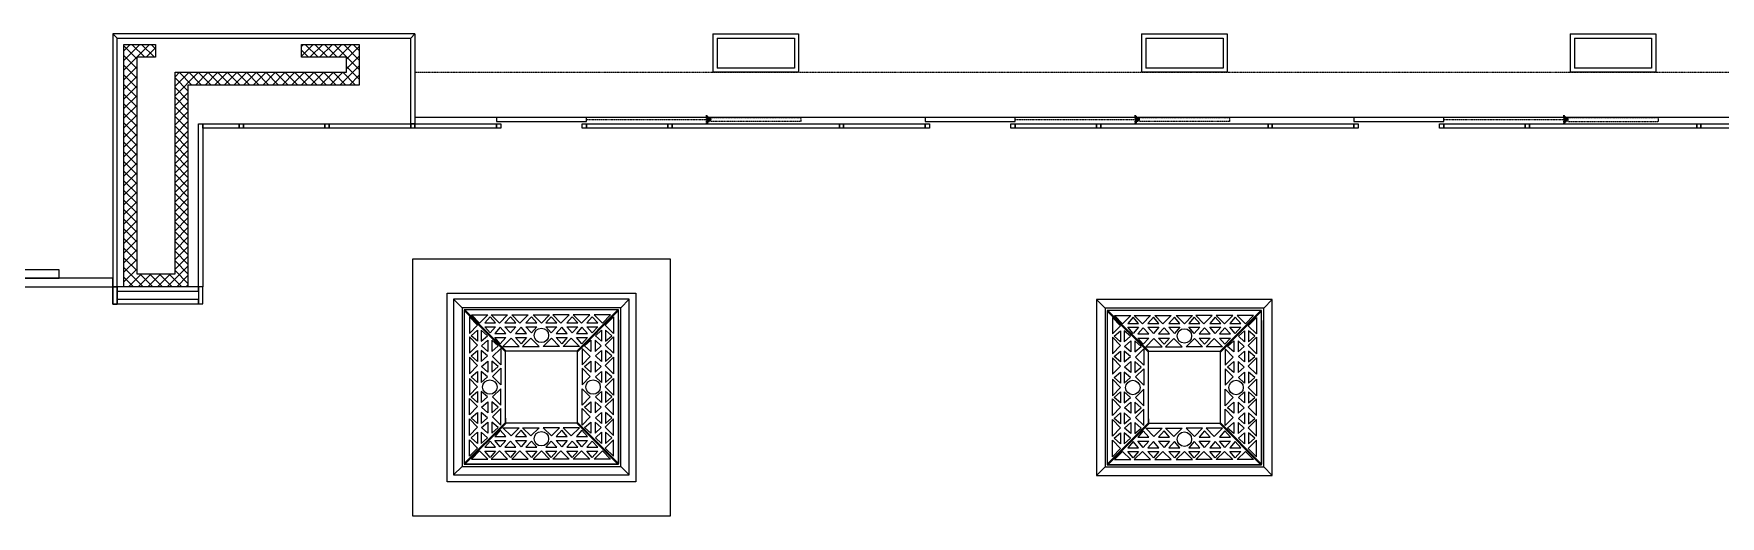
# Model space of a CAD drawing. Header units: inches. Extents: x 13084 to 220150, y 6494 to 167180.
# Drawn here: x 89693 to 109365, y 111305 to 116930 of the extents above; entities that cross this region are included whole.
import ezdxf

# ---------------------------------------------------------------- set-up
doc = ezdxf.new("R2010")
doc.units = ezdxf.units.IN
doc.header["$MEASUREMENT"] = 0
doc.linetypes.add('Ground Floor$0$HIDDEN', pattern=[0.375, 0.25, -0.125])
for name, color, linetype, lineweight in [('Ground Floor$0$A-G250-G-Walls-Art-Structure', 7, 'Continuous', 15), ('Ground Floor$0$A-G250-G-Walls-Low-Level', 8, 'Continuous', 15), ('Ground Floor$0$A-G250-M-Walls-Blockwork', 7, 'Continuous', 25), ('Ground Floor$0$A-G252-H-Internal-Walls', 251, 'Continuous', 9), ('Ground Floor$0$A-G312-M-Wall-Cladding-Panel', 7, 'Continuous', 9), ('Ground Floor$0$A-G322-Door-Sliding', 251, 'Ground Floor$0$HIDDEN', 15), ('Ground Floor$0$A-G322-M-Door', 251, 'Continuous', 15)]:
    doc.layers.add(name, color=color, linetype=linetype, lineweight=lineweight)

# ---------------------------------------------------------------- blocks, each defined once
blk = doc.blocks.new('Ground Floor$0$d67')
at = {"layer": 'Ground Floor$0$A-G322-M-Door'}
for points in [[(54000, -63575), (54000, -63675), (55300, -63675), (55300, -63575), (54000, -63575)], [(54625, -63675), (54625, -63775), (55925, -63775), (55925, -63675), (54625, -63675)]]:
    blk.add_lwpolyline(points, dxfattribs=at)
at = {"layer": 'Ground Floor$0$A-G322-M-Door', "elevation": 0}
for points in [[(58375, -63675), (58375, -63775), (57075, -63775), (57075, -63675), (58375, -63675)], [(59000, -63575), (59000, -63675), (57700, -63675), (57700, -63575), (59000, -63575)]]:
    blk.add_lwpolyline(points, dxfattribs=at)
blk = doc.blocks.new('Ground Floor$0$Planter 1')
for p, q in [((100, 1950), (0, 2050)), ((1950, 1950), (2050, 2050)), ((1917, 1925), (133, 1925)), ((133, 1925), (613, 1445)), ((1437, 1445), (1917, 1925)), ((1925, 242), (1925, 1917)), ((605, 613), (605, 1437)), ((1437, 1445), (613, 1445)), ((605, 613), (125, 133)), ((133, 125), (613, 605)), ((605, 661), (605, 613)), ((1437, 605), (613, 605)), ((1437, 605), (1917, 125)), ((100, 100), (0, 0)), ((1917, 125), (133, 125)), ((1950, 100), (2050, 0))]:
    blk.add_line(p, q)
for points in [[(2050, 2050), (0, 2050), (0, 0), (2050, 0)], [(1950, 1950), (100, 1950), (100, 100), (1950, 100)], [(1925, 1925), (125, 1925), (125, 125), (1925, 125)], [(491, 1772), (427, 1845), (363, 1772)], [(727, 1772), (663, 1845), (599, 1772)], [(972, 1772), (908, 1845), (844, 1772)], [(1204, 1772), (1140, 1845), (1076, 1772)], [(1449, 1772), (1384, 1845), (1320, 1772)], [(1682, 1772), (1617, 1845), (1553, 1772)], [(278, 1559), (205, 1623), (278, 1687)], [(323, 1559), (395, 1623), (323, 1687)], [(491, 1727), (427, 1655), (363, 1727)], [(609, 1650), (545, 1723), (480, 1650)], [(609, 1602), (545, 1529), (480, 1602)], [(727, 1727), (663, 1655), (599, 1727)], [(851, 1650), (787, 1723), (723, 1650)], [(851, 1602), (787, 1529), (723, 1602)], [(972, 1727), (908, 1655), (844, 1727)], [(1204, 1727), (1140, 1655), (1076, 1727)], [(1325, 1650), (1261, 1723), (1197, 1650)], [(1325, 1602), (1261, 1529), (1197, 1602)], [(1449, 1727), (1384, 1655), (1320, 1727)], [(1561, 1650), (1497, 1723), (1433, 1650)], [(1561, 1602), (1497, 1529), (1433, 1602)], [(1682, 1727), (1617, 1655), (1553, 1727)], [(1727, 1559), (1655, 1623), (1727, 1687)], [(1772, 1559), (1845, 1623), (1772, 1687)], [(278, 1323), (205, 1387), (278, 1451)], [(323, 1323), (395, 1387), (323, 1451)], [(400, 1441), (327, 1505), (400, 1570)], [(448, 1441), (521, 1505), (448, 1570)], [(1602, 1441), (1529, 1505), (1602, 1570)], [(1650, 1441), (1723, 1505), (1650, 1570)], [(1727, 1323), (1655, 1387), (1727, 1451)], [(1772, 1323), (1845, 1387), (1772, 1451)], [(278, 1078), (205, 1142), (278, 1206)], [(323, 1078), (395, 1142), (323, 1206)], [(400, 1199), (327, 1263), (400, 1327)], [(448, 1199), (521, 1263), (448, 1327)], [(1602, 1199), (1529, 1263), (1602, 1327)], [(1650, 1199), (1723, 1263), (1650, 1327)], [(1727, 1078), (1655, 1142), (1727, 1206)], [(1772, 1078), (1845, 1142), (1772, 1206)], [(278, 846), (205, 910), (278, 974)], [(323, 846), (395, 910), (323, 974)], [(400, 725), (327, 789), (400, 853)], [(448, 725), (521, 789), (448, 853)], [(1602, 725), (1529, 789), (1602, 853)], [(1650, 725), (1723, 789), (1650, 853)], [(1727, 846), (1655, 910), (1727, 974)], [(1772, 846), (1845, 910), (1772, 974)], [(278, 601), (205, 666), (278, 730)], [(323, 601), (395, 666), (323, 730)], [(400, 489), (327, 553), (400, 617)], [(448, 489), (521, 553), (448, 617)], [(1602, 489), (1529, 553), (1602, 617)], [(1650, 489), (1723, 553), (1650, 617)], [(1727, 601), (1655, 666), (1727, 730)], [(1772, 601), (1845, 666), (1772, 730)], [(278, 368), (205, 433), (278, 497)], [(323, 368), (395, 433), (323, 497)], [(491, 323), (427, 395), (363, 323)], [(609, 448), (545, 521), (480, 448)], [(609, 400), (545, 327), (480, 400)], [(727, 323), (663, 395), (599, 323)], [(851, 448), (787, 521), (723, 448)], [(851, 400), (787, 327), (723, 400)], [(972, 323), (908, 395), (844, 323)], [(1204, 323), (1140, 395), (1076, 323)], [(1325, 448), (1261, 521), (1197, 448)], [(1325, 400), (1261, 327), (1197, 400)], [(1449, 323), (1384, 395), (1320, 323)], [(1561, 448), (1497, 521), (1433, 448)], [(1561, 400), (1497, 327), (1433, 400)], [(1682, 323), (1617, 395), (1553, 323)], [(1727, 368), (1655, 433), (1727, 497)], [(1772, 368), (1845, 433), (1772, 497)], [(491, 278), (427, 205), (363, 278)], [(727, 278), (663, 205), (599, 278)], [(972, 278), (908, 205), (844, 278)], [(1204, 278), (1140, 205), (1076, 278)], [(1449, 278), (1384, 205), (1320, 278)], [(1682, 278), (1617, 205), (1553, 278)], [(1832, 185), (1640, 185), (1736, 281)]]:
    blk.add_lwpolyline(points, close=True)
for points in [[(605, 1389), (605, 1437), (125, 1917)], [(185, 1842), (185, 1650), (281, 1746), (185, 1842)], [(208, 1865), (400, 1865), (304, 1769), (208, 1865)], [(439, 1865), (631, 1865), (535, 1769), (439, 1865)], [(678, 1865), (870, 1865), (774, 1769), (678, 1865)], [(927, 1865), (1120, 1865), (1024, 1769), (927, 1865)], [(1157, 1865), (1253, 1769), (1349, 1865), (1157, 1865)], [(1397, 1865), (1493, 1769), (1590, 1865), (1397, 1865)], [(1925, 1808), (1925, 133), (1445, 613), (1445, 1437), (1925, 1917)], [(1640, 1865), (1736, 1769), (1832, 1865), (1640, 1865)], [(1865, 1842), (1865, 1650), (1769, 1746), (1865, 1842)], [(185, 1611), (185, 1419), (281, 1515), (185, 1611)], [(574, 1499), (766, 1499), (670, 1595), (574, 1499)], [(998, 1499), (902, 1595), (806, 1499), (998, 1499)], [(1237, 1499), (1045, 1499), (1141, 1595), (1237, 1499)], [(1469, 1499), (1277, 1499), (1373, 1595), (1469, 1499)], [(1865, 1611), (1865, 1419), (1769, 1515), (1865, 1611)], [(551, 1284), (455, 1380), (551, 1476), (551, 1284)], [(1499, 1284), (1595, 1380), (1499, 1476), (1499, 1284)], [(185, 1372), (185, 1180), (281, 1276), (185, 1372)], [(551, 1052), (455, 1148), (551, 1244), (551, 1052)], [(1499, 1052), (1595, 1148), (1499, 1244), (1499, 1052)], [(1865, 1372), (1865, 1180), (1769, 1276), (1865, 1372)], [(185, 1123), (185, 930), (281, 1026), (185, 1123)], [(551, 813), (551, 1005), (455, 909), (551, 813)], [(1499, 813), (1499, 1005), (1595, 909), (1499, 813)], [(1865, 1123), (1865, 930), (1769, 1026), (1865, 1123)], [(185, 893), (281, 797), (185, 701), (185, 893)], [(1865, 893), (1769, 797), (1865, 701), (1865, 893)], [(185, 653), (281, 557), (185, 460), (185, 653)], [(551, 581), (551, 773), (455, 677), (551, 581)], [(1499, 581), (1499, 773), (1595, 677), (1499, 581)], [(1865, 653), (1769, 557), (1865, 460), (1865, 653)], [(185, 410), (281, 314), (185, 218), (185, 410)], [(574, 551), (766, 551), (670, 455), (574, 551)], [(998, 551), (902, 455), (806, 551), (998, 551)], [(1237, 551), (1045, 551), (1141, 455), (1237, 551)], [(1469, 551), (1277, 551), (1373, 455), (1469, 551)], [(1865, 218), (1865, 410), (1769, 314), (1865, 218)], [(208, 185), (400, 185), (304, 281), (208, 185)], [(439, 185), (631, 185), (535, 281), (439, 185)], [(678, 185), (870, 185), (774, 281), (678, 185)], [(927, 185), (1120, 185), (1024, 281), (927, 185)], [(1157, 185), (1253, 281), (1349, 185), (1157, 185)], [(1397, 185), (1493, 281), (1590, 185), (1397, 185)]]:
    blk.add_lwpolyline(points)
for centre in [(1025, 1627), (423, 1025), (1627, 1025), (1025, 423)]:
    blk.add_circle(centre, 84.3)

msp = doc.modelspace()

# ---------------------------------------------------------------- hatches: boundary and pattern name
at = {"layer": 'Ground Floor$0$A-G252-H-Internal-Walls'}
h = msp.add_hatch(dxfattribs=at)
h.set_pattern_fill('ANSI37', color=256, scale=25, style=0)
h.set_pattern_definition([(45, (31615.24, 164129.57), (-56.1266, 56.1266), []), (135, (31615.24, 164129.57), (-56.1266, -56.1266), [])])
h.paths.add_polyline_path([(93490, 116805), (93115, 116805), (93115, 116655), (93340, 116655), (93340, 116630), (93490, 116630)])
h.paths.add_polyline_path([(93490, 116630), (93340, 116630), (93340, 116480), (93115, 116480), (93115, 116330), (93490, 116330)])
h.paths.add_polyline_path([(93115, 116805), (92815, 116805), (92815, 116655), (93115, 116655)])
h.paths.add_polyline_path([(93115, 116480), (91341, 116480), (91341, 114130), (90894, 114130), (90894, 116630), (90865, 116630), (90865, 113980), (91491, 113980), (91491, 116330), (93115, 116330)])
h.paths.add_polyline_path([(91115, 116805), (90865, 116805), (90865, 116630), (90894, 116630), (90894, 116655), (91115, 116655)])
h.paths.add_polyline_path([(90865, 116805), (90744, 116805), (90744, 116630), (90865, 116630)])
h.paths.add_polyline_path([(90865, 116630), (90744, 116630), (90744, 113980), (90865, 113980)])
at = {"layer": 'Ground Floor$0$A-G322-Door-Sliding', "ltscale": 0.5}
for points in [[(97540, 115979), (97590, 115929), (97540, 115879)], [(102540, 115879), (102590, 115930), (102540, 115979)], [(107540, 115879), (107590, 115929), (107540, 115979)]]:
    msp.add_hatch(color=256, dxfattribs=at).paths.add_polyline_path(points)

# ---------------------------------------------------------------- linework, layer by layer
at = {"layer": 'Ground Floor$0$A-G250-G-Walls-Art-Structure'}
for p, q in [((97615, 116930, 0), (98615, 116930, 0)), ((97615, 116930, 0), (97615, 116480, 0)), ((97665, 116880, 0), (98565, 116880, 0)), ((97665, 116880, 0), (97665, 116530, 0)), ((98565, 116880, 0), (98565, 116530, 0)), ((98615, 116930, 0), (98615, 116480, 0)), ((102615, 116930, 0), (103615, 116930, 0)), ((102615, 116930, 0), (102615, 116480, 0)), ((102665, 116880, 0), (103565, 116880, 0)), ((102665, 116880, 0), (102665, 116530, 0)), ((103565, 116880, 0), (103565, 116530, 0)), ((103615, 116930, 0), (103615, 116480, 0)), ((107615, 116930, 0), (108615, 116930, 0)), ((107615, 116930, 0), (107615, 116480, 0)), ((107665, 116880, 0), (108565, 116880, 0)), ((107665, 116880, 0), (107665, 116530, 0)), ((108565, 116880, 0), (108565, 116530, 0)), ((108615, 116930, 0), (108615, 116480, 0)), ((98615, 116480, 0), (97615, 116480, 0)), ((98565, 116530, 0), (97665, 116530, 0)), ((103615, 116480, 0), (102615, 116480, 0)), ((103565, 116530, 0), (102665, 116530, 0)), ((108615, 116480, 0), (107615, 116480, 0)), ((108565, 116530, 0), (107665, 116530, 0)), ((127090, 115954, 0), (94140, 115955, 0))]:
    msp.add_line(p, q, dxfattribs=at)
at = {"layer": 'Ground Floor$0$A-G250-G-Walls-Art-Structure', "elevation": 0}
for points in [[(90665, 113979), (90665, 116879), (90615, 116930), (90615, 113979)], [(90665, 116879), (94090, 116880), (94140, 116929), (90615, 116930)], [(94090, 116880), (94140, 116929), (94140, 115880), (94090, 115880)], [(91615, 113980), (91615, 115880), (91665, 115880), (91665, 113980)], [(91665, 115880), (92090, 115880), (92090, 115830), (91665, 115830)], [(92090, 115880), (92140, 115880), (92140, 115830), (92090, 115830)], [(92090, 115880), (92140, 115880), (92140, 115830), (92090, 115830)], [(92140, 115880), (93090, 115880), (93090, 115830), (92140, 115830)], [(93090, 115880), (93140, 115880), (93140, 115830), (93090, 115830)], [(93090, 115880), (93140, 115880), (93140, 115830), (93090, 115830)], [(93140, 115880), (94090, 115880), (94090, 115830), (93140, 115830)], [(94090, 115880), (94140, 115880), (94140, 115830), (94090, 115830)], [(94090, 115880), (94140, 115880), (94140, 115830), (94090, 115830)], [(94140, 115880), (95090, 115880), (95090, 115830), (94140, 115830)], [(95090, 115879), (95140, 115879), (95140, 115830), (95090, 115830)], [(96090, 115880), (96140, 115880), (96140, 115830), (96090, 115830)], [(96140, 115880), (97090, 115880), (97090, 115830), (96140, 115830)], [(97090, 115880), (97140, 115880), (97140, 115830), (97090, 115830)], [(99090, 115880), (99140, 115880), (99140, 115830), (99090, 115830)], [(99140, 115880), (100090, 115880), (100090, 115830), (99140, 115830)], [(100090, 115880), (100140, 115880), (100140, 115830), (100090, 115830)], [(101090, 115879), (101140, 115879), (101140, 115829), (101090, 115829)], [(101140, 115879), (102090, 115879), (102090, 115829), (101140, 115829)], [(102090, 115879), (102140, 115879), (102140, 115829), (102090, 115829)], [(104090, 115879), (104140, 115879), (104140, 115829), (104090, 115829)], [(104140, 115879), (105090, 115879), (105090, 115829), (104140, 115829)], [(105090, 115879), (105140, 115879), (105140, 115829), (105090, 115829)], [(106090, 115879), (106140, 115879), (106140, 115829), (106090, 115829)], [(106140, 115880), (107090, 115880), (107090, 115829), (106140, 115829)], [(107090, 115879), (107140, 115879), (107140, 115829), (107090, 115829)], [(109090, 115879), (109140, 115879), (109140, 115830), (109090, 115830)], [(109140, 115879), (110090, 115879), (110090, 115829), (109140, 115829)], [(90665, 113779), (90615, 113779), (90615, 113979), (90665, 113979)], [(90615, 113779), (90665, 113779), (90665, 113979), (90615, 113979)], [(90665, 113930), (91615, 113930), (91615, 113980), (90665, 113980)], [(91615, 113780), (91665, 113780), (91665, 113980), (91615, 113980)], [(90665, 113780), (91615, 113780), (91615, 113830), (90665, 113830)]]:
    msp.add_lwpolyline(points, close=True, dxfattribs=at)
for points in [[(99090, 115880), (99090, 115880), (99090, 115830), (97140, 115830), (97140, 115880), (99090, 115880)], [(104090, 115880), (104090, 115880), (104090, 115830), (102140, 115829), (102140, 115879), (104090, 115880)], [(109090, 115880), (109090, 115880), (109090, 115830), (107140, 115829), (107140, 115879), (109090, 115880)]]:
    msp.add_lwpolyline(points, dxfattribs=at)
at = {"layer": 'Ground Floor$0$A-G250-G-Walls-Low-Level'}
for points in [[(94115, 114305), (97115, 114305), (97115, 111305), (94115, 111305)], [(94515, 113905), (96715, 113905), (96715, 111705), (94515, 111705)]]:
    msp.add_lwpolyline(points, close=True, dxfattribs=at)
at = {"layer": 'Ground Floor$0$A-G250-M-Walls-Blockwork'}
msp.add_lwpolyline([(93490, 116805), (93490, 116330), (91491, 116330), (91491, 113980), (90744, 113980), (90744, 116805), (91115, 116805), (91115, 116655), (90894, 116655), (90894, 114130), (91341, 114130), (91341, 116480), (93340, 116480), (93340, 116655), (92815, 116655), (92815, 116805)], close=True, dxfattribs=at)
at = {"layer": 'Ground Floor$0$A-G322-Door-Sliding', "ltscale": 0.5}
for p, q in [((94140, 116480, 0), (127090, 116480, 0)), ((96140, 115930, 0), (97590, 115930, 0)), ((101140, 115930, 0), (102590, 115930, 0)), ((106140, 115929, 0), (107590, 115929, 0))]:
    msp.add_line(p, q, dxfattribs=at)
at = {"layer": 'Ground Floor$0$A-G322-Door-Sliding', "ltscale": 0.5, "elevation": 0}
for points in [[(97540, 115979), (97590, 115929), (97540, 115879)], [(97590, 115955), (98640, 115955), (98640, 115905), (97590, 115905)], [(102540, 115979), (102590, 115930), (102540, 115879)], [(102590, 115955), (103640, 115955), (103640, 115905), (102590, 115905)], [(107540, 115979), (107590, 115929), (107540, 115879)], [(107590, 115954), (108640, 115954), (108640, 115904), (107590, 115904)]]:
    msp.add_lwpolyline(points, close=True, dxfattribs=at)
at = {"layer": 'Ground Floor$0$A-G322-M-Door', "elevation": 0}
for points in [[(96140, 115955), (95090, 115955), (95090, 115905), (96140, 115905)], [(101140, 115955), (100090, 115955), (100090, 115905), (101140, 115905)], [(106140, 115955), (105090, 115955), (105090, 115905), (106140, 115905)]]:
    msp.add_lwpolyline(points, close=True, dxfattribs=at)

# ---------------------------------------------------------------- block references
at = {"layer": 'Ground Floor$0$A-G250-G-Walls-Low-Level'}
for p in [(94590, 111786), (102090, 111780)]:
    msp.add_blockref('Ground Floor$0$Planter 1', p, dxfattribs=at)
at = {"layer": 'Ground Floor$0$A-G312-M-Wall-Cladding-Panel', "xscale": -1, "rotation": 180}
msp.add_blockref('Ground Floor$0$d67', (31615, 50404), dxfattribs=at)

doc.saveas('drawing.dxf')
